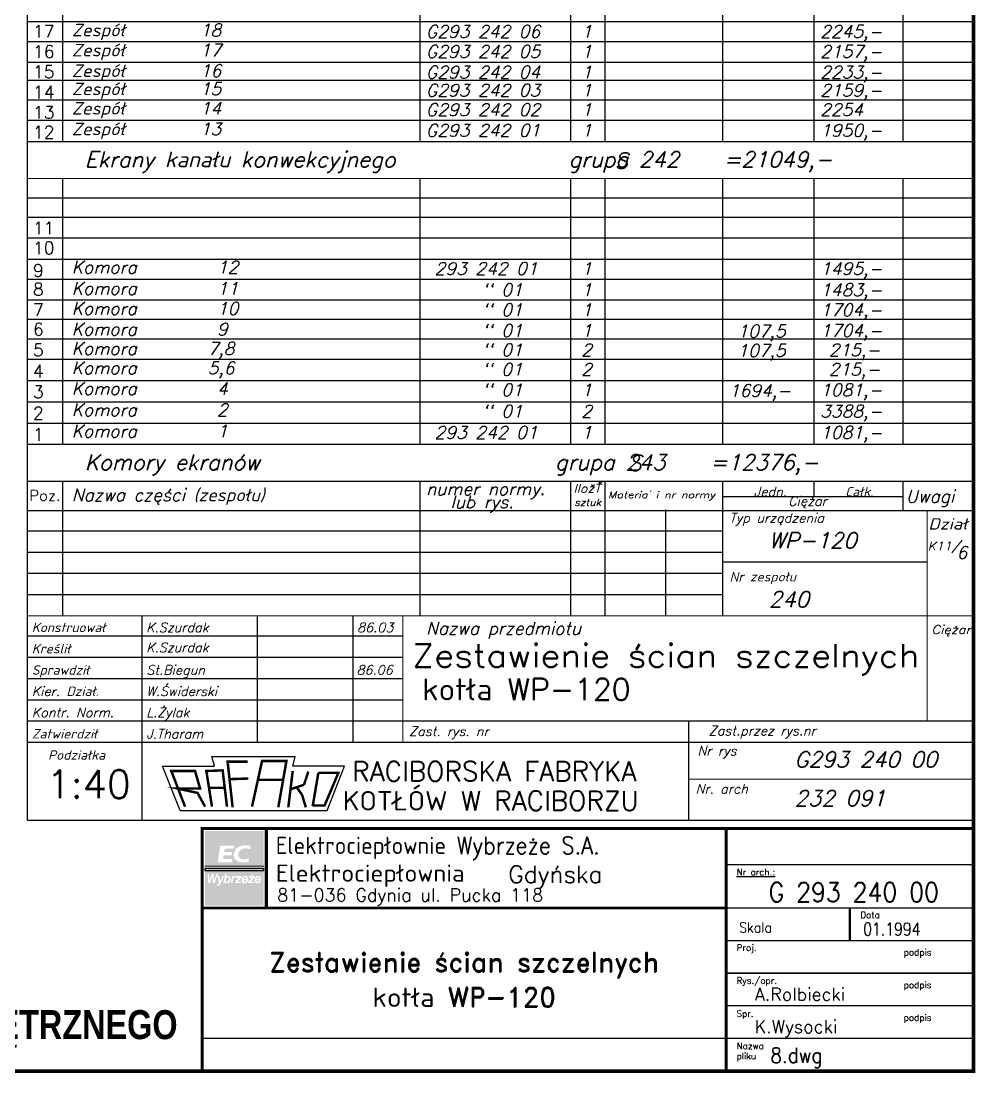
# Model space of a CAD drawing. Extents: x 13210 to 94108, y -7390 to 36310.
# Drawn here: x 78846 to 94108, y -7390 to 9423 of the extents above; entities that cross this region are included whole.
import ezdxf
from ezdxf.enums import TextEntityAlignment as Align

# ---------------------------------------------------------------- set-up
doc = ezdxf.new("R2010")
doc.units = 0
doc.header["$MEASUREMENT"] = 0
doc.linetypes.add('ACAD_ISO02W100', pattern=[15, 12, -3])
doc.linetypes.add('CENTREX2', pattern=[100, 62.5, -12.5, 12.5, -12.5])
doc.layers.get('0').update_dxf_attribs({"linetype": 'CONTINUOUS'})
for name, color, linetype in [('DO UŻYTKU WEWN', 5, 'CONTINUOUS'), ('LOGO', 7, 'CONTINUOUS'), ('RAMKA', 7, 'CONTINUOUS'), ('TABELKA', 7, 'CONTINUOUS'), ('TABELKA_TRESC', 7, 'CONTINUOUS')]:
    doc.layers.add(name, color=color, linetype=linetype)
doc.styles.add('Arial_CE', font='ARIALBD.TTF')
doc.styles.add('PROSTA', font='romans', dxfattribs={"width": 0.9})
doc.styles.add('ROMAND', font='romand')
doc.styles.add('ROMANS', font='romans')

# ---------------------------------------------------------------- blocks, each defined once
blk = doc.blocks.new('DO_UŻYTKU_WEWN')
at = {"layer": 'DO UŻYTKU WEWN', "style": 'Arial_CE', "width": 0.8}
blk.add_text('DO UŻYTKU WEWNĘTRZNEGO', height=5.3731, dxfattribs=at).set_placement((77.43, 40.45))
blk = doc.blocks.new('tab_pdst1b')
at = {"layer": 'LOGO'}
h = blk.add_hatch(color=5, dxfattribs=at)
h.paths.add_polyline_path([(-108.29, 36.63), (-117.26, 36.63), (-117.26, 31.24), (-108.29, 31.24)])
h.paths.add_polyline_path([(-114.95, 34.41), (-112.81, 34.41), (-112.87, 33.95), (-114.24, 33.95), (-114.34, 33.41), (-113.12, 33.41), (-113.2, 32.92), (-114.41, 32.92), (-114.5, 32.35), (-113.08, 32.35), (-113.18, 31.85), (-115.31, 31.85)], flags=16)
edge = h.paths.add_edge_path(flags=16)
edge.add_spline(control_points=[(-110.67, 31.92), (-110.71, 31.91), (-110.87, 31.89), (-111.19, 31.88), (-111.58, 31.86), (-111.95, 31.9), (-112.24, 32), (-112.48, 32.14), (-112.66, 32.31), (-112.81, 32.54), (-112.89, 32.88), (-112.86, 33.26), (-112.73, 33.6), (-112.58, 33.85), (-112.41, 34.04), (-112.2, 34.18), (-111.94, 34.31), (-111.65, 34.39), (-111.37, 34.44), (-111.12, 34.45), (-110.87, 34.44), (-110.61, 34.42), (-110.44, 34.39), (-110.35, 34.37)], knot_values=[0, 0, 0, 0, 5.545117, 20.150081, 39.09584, 53.028048, 66.507904, 76.187208, 86.912886, 96.947777, 109.850248, 128.63836, 143.373689, 154.673763, 164.585796, 174.096456, 185.785444, 200.408128, 210.777718, 221.391979, 230.864857, 242.080635, 252.890603, 252.890603, 252.890603, 252.890603], degree=3, periodic=0)
edge.add_line((-110.35, 34.37), (-110.35, 33.86))
edge.add_spline(control_points=[(-110.35, 33.86), (-110.42, 33.87), (-110.57, 33.9), (-110.81, 33.96), (-111.06, 33.97), (-111.31, 33.95), (-111.52, 33.9), (-111.71, 33.78), (-111.88, 33.67), (-112.01, 33.51), (-112.09, 33.34), (-112.14, 33.15), (-112.18, 32.95), (-112.12, 32.75), (-112.02, 32.59), (-111.87, 32.45), (-111.67, 32.37), (-111.45, 32.32), (-111.21, 32.33), (-110.91, 32.37), (-110.67, 32.41), (-110.53, 32.44)], knot_values=[0, 0, 0, 0, 8.321333, 18.984213, 30.931162, 39.111334, 49.311486, 57.534285, 67.003222, 73.986253, 82.622997, 89.878916, 98.450161, 107.036266, 114.863509, 122.099211, 131.599549, 140.886681, 149.410568, 160.852747, 178.946696, 178.946696, 178.946696, 178.946696], degree=3, periodic=0)
edge.add_line((-110.53, 32.44), (-110.67, 31.92))
blk.add_hatch(color=1, dxfattribs=at).paths.add_polyline_path([(-108.29, 30.6), (-108.29, 30.89), (-117.26, 30.89), (-117.26, 30.6)])
h = blk.add_hatch(color=5, dxfattribs=at)
h.paths.add_polyline_path([(-108.29, 30.6), (-117.26, 30.6), (-117.26, 25.24), (-108.29, 25.24)])
h.paths.add_polyline_path([(-111.65, 29.75), (-111.69, 29.54), (-112.28, 28.9), (-111.76, 28.9), (-111.8, 28.68), (-112.69, 28.68), (-112.64, 28.89), (-112.04, 29.53), (-112.54, 29.53), (-112.49, 29.75)], flags=16)
edge = h.paths.add_edge_path(flags=16)
edge.add_spline(control_points=[(-110.71, 29.03), (-110.72, 28.99), (-110.73, 28.92), (-110.8, 28.83), (-110.86, 28.76), (-110.94, 28.7), (-111.04, 28.67), (-111.14, 28.64), (-111.25, 28.65), (-111.37, 28.65), (-111.49, 28.69), (-111.58, 28.77), (-111.62, 28.88), (-111.67, 28.98), (-111.69, 29.1), (-111.69, 29.23), (-111.66, 29.35), (-111.62, 29.47), (-111.55, 29.57), (-111.47, 29.66), (-111.36, 29.74), (-111.23, 29.77), (-111.1, 29.78), (-111, 29.77), (-110.9, 29.73), (-110.8, 29.68), (-110.73, 29.59), (-110.68, 29.49), (-110.67, 29.37), (-110.67, 29.27), (-110.67, 29.18), (-110.68, 29.13), (-110.68, 29.11)], knot_values=[0, 0, 0, 0, 5.330932, 8.971056, 13.059181, 17.216661, 21.006275, 25.22356, 30.014155, 34.64093, 40.560546, 45.515219, 49.125755, 54.74064, 59.129202, 64.005573, 69.86606, 74.838632, 79.660708, 84.426811, 89.397025, 96.160564, 100.53013, 105.262004, 109.134814, 113.835904, 118.174181, 122.775678, 128.168823, 132.247241, 135.892083, 138.428178, 138.428178, 138.428178, 138.428178], degree=3, periodic=0)
edge.add_line((-110.68, 29.11), (-111.41, 29.11))
edge.add_spline(control_points=[(-111.41, 29.11), (-111.41, 29.1), (-111.41, 29.05), (-111.4, 28.97), (-111.34, 28.9), (-111.25, 28.87), (-111.17, 28.87), (-111.08, 28.89), (-111.02, 28.95), (-111, 29.01), (-110.99, 29.03)], knot_values=[0, 0, 0, 0, 2.171552, 5.597434, 9.572333, 12.998792, 16.725866, 20.260926, 23.649766, 27.244757, 27.244757, 27.244757, 27.244757], degree=3, periodic=0)
edge.add_line((-110.99, 29.03), (-110.71, 29.03))
edge = h.paths.add_edge_path(flags=0)
edge.add_spline(control_points=[(-111.37, 29.32), (-111.36, 29.35), (-111.34, 29.41), (-111.3, 29.49), (-111.24, 29.53), (-111.17, 29.55), (-111.11, 29.55), (-111.05, 29.54), (-111, 29.52), (-110.95, 29.46), (-110.94, 29.39), (-110.94, 29.34), (-110.94, 29.32)], knot_values=[0, 0, 0, 0, 3.944676, 7.5848, 10.389659, 12.91437, 15.581713, 17.84345, 20.185338, 23.149243, 26.400899, 28.731676, 28.731676, 28.731676, 28.731676], degree=3, periodic=0)
edge.add_line((-110.94, 29.32), (-111.37, 29.32))
edge = h.paths.add_edge_path(flags=16)
edge.add_line((-112.56, 29.76), (-112.61, 29.5))
edge.add_spline(control_points=[(-112.61, 29.5), (-112.62, 29.5), (-112.64, 29.5), (-112.68, 29.5), (-112.74, 29.5), (-112.81, 29.48), (-112.86, 29.44), (-112.9, 29.38), (-112.94, 29.33), (-112.95, 29.29), (-112.96, 29.27)], knot_values=[0, 0, 0, 0, 0.886286, 2.319551, 5.18608, 8.198293, 10.978112, 13.659275, 16.315534, 18.880324, 18.880324, 18.880324, 18.880324], degree=3, periodic=0)
edge.add_line((-112.96, 29.27), (-113.08, 28.68))
edge.add_line((-113.08, 28.68), (-113.32, 28.68))
edge.add_line((-113.32, 28.68), (-113.11, 29.74))
edge.add_line((-113.11, 29.74), (-112.88, 29.74))
edge.add_line((-112.88, 29.74), (-112.91, 29.6))
edge.add_spline(control_points=[(-112.91, 29.6), (-112.9, 29.62), (-112.88, 29.66), (-112.82, 29.71), (-112.76, 29.74), (-112.69, 29.77), (-112.62, 29.76), (-112.58, 29.76), (-112.56, 29.76)], knot_values=[0, 0, 0, 0, 2.953488, 5.758229, 8.724333, 11.529694, 15.047837, 17.035835, 17.035835, 17.035835, 17.035835], degree=3, periodic=0)
h.paths.add_polyline_path([(-110.53, 29.75), (-109.69, 29.75), (-109.73, 29.54), (-110.32, 28.9), (-109.8, 28.9), (-109.84, 28.68), (-110.72, 28.68), (-110.68, 28.89), (-110.08, 29.53), (-110.58, 29.53)], flags=16)
h.paths.add_polyline_path([(-110.17, 30.09), (-109.96, 30.09), (-110, 29.86), (-110.22, 29.86)], flags=16)
edge = h.paths.add_edge_path(flags=16)
edge.add_spline(control_points=[(-114.02, 29.64), (-114, 29.66), (-113.97, 29.69), (-113.91, 29.74), (-113.84, 29.76), (-113.77, 29.76), (-113.71, 29.77), (-113.65, 29.76), (-113.59, 29.74), (-113.53, 29.72), (-113.48, 29.68), (-113.45, 29.64), (-113.41, 29.59), (-113.38, 29.53), (-113.36, 29.45), (-113.35, 29.37), (-113.35, 29.28), (-113.35, 29.21), (-113.36, 29.15), (-113.38, 29.09), (-113.4, 29.03), (-113.43, 28.96), (-113.47, 28.9), (-113.5, 28.83), (-113.56, 28.77), (-113.62, 28.72), (-113.7, 28.68), (-113.78, 28.65), (-113.87, 28.65), (-113.95, 28.65), (-114.03, 28.68), (-114.1, 28.71), (-114.14, 28.76), (-114.18, 28.8), (-114.19, 28.83), (-114.19, 28.84)], knot_values=[0, 0, 0, 0, 3.159495, 6.022322, 8.885579, 11.904214, 14.390819, 16.894318, 19.501314, 21.905604, 24.393716, 26.938426, 28.93735, 32.012849, 35.436158, 38.947397, 41.930188, 45.600534, 47.852672, 50.035128, 53.072429, 56.034915, 58.913525, 62.378085, 65.633397, 68.496224, 71.983829, 76.078304, 78.914782, 83.069951, 86.238154, 89.136223, 92.10929, 94.384464, 95.792693, 95.792693, 95.792693, 95.792693], degree=3, periodic=0)
edge.add_line((-114.19, 28.84), (-114.22, 28.69))
edge.add_line((-114.22, 28.69), (-114.45, 28.69))
edge.add_line((-114.45, 28.69), (-114.17, 30.11))
edge.add_line((-114.17, 30.11), (-113.93, 30.11))
edge.add_line((-113.93, 30.11), (-114.02, 29.64))
edge = h.paths.add_edge_path(flags=0)
edge.add_spline(control_points=[(-113.94, 29.53), (-113.92, 29.54), (-113.88, 29.56), (-113.8, 29.57), (-113.72, 29.55), (-113.66, 29.51), (-113.62, 29.45), (-113.6, 29.38), (-113.6, 29.29), (-113.61, 29.2), (-113.63, 29.12), (-113.67, 29.04), (-113.7, 28.98), (-113.76, 28.93), (-113.81, 28.89), (-113.87, 28.88), (-113.94, 28.87), (-114.01, 28.89), (-114.09, 28.95), (-114.11, 29.05), (-114.12, 29.13), (-114.11, 29.22), (-114.09, 29.31), (-114.05, 29.39), (-114, 29.47), (-113.96, 29.51), (-113.94, 29.53)], knot_values=[0, 0, 0, 0, 2.843962, 5.963514, 9.237021, 12.607259, 14.683982, 17.356499, 21.75261, 25.858572, 29.024179, 32.184085, 35.59658, 38.395183, 41.050896, 43.894398, 45.928109, 49.184917, 53.321418, 57.041416, 60.841035, 63.90557, 67.692867, 71.737804, 75.475531, 78.808174, 78.808174, 78.808174, 78.808174], degree=3, periodic=0)
edge = h.paths.add_edge_path(flags=16)
edge.add_spline(control_points=[(-108.74, 29.03), (-108.75, 28.99), (-108.76, 28.92), (-108.83, 28.83), (-108.89, 28.76), (-108.97, 28.7), (-109.06, 28.67), (-109.16, 28.64), (-109.28, 28.65), (-109.4, 28.65), (-109.52, 28.69), (-109.61, 28.77), (-109.65, 28.88), (-109.7, 28.98), (-109.72, 29.1), (-109.72, 29.23), (-109.69, 29.35), (-109.65, 29.47), (-109.58, 29.57), (-109.5, 29.66), (-109.39, 29.74), (-109.26, 29.77), (-109.13, 29.78), (-109.03, 29.77), (-108.92, 29.73), (-108.83, 29.68), (-108.76, 29.59), (-108.71, 29.49), (-108.69, 29.37), (-108.7, 29.27), (-108.7, 29.18), (-108.71, 29.13), (-108.71, 29.11)], knot_values=[0, 0, 0, 0, 5.330932, 8.971056, 13.059181, 17.216661, 21.006275, 25.22356, 30.014155, 34.64093, 40.560546, 45.515219, 49.125755, 54.74064, 59.129202, 64.005573, 69.86606, 74.838632, 79.660708, 84.426811, 89.397025, 96.160564, 100.53013, 105.262004, 109.134814, 113.835904, 118.174181, 122.775678, 128.168823, 132.247241, 135.892083, 138.428178, 138.428178, 138.428178, 138.428178], degree=3, periodic=0)
edge.add_line((-108.71, 29.11), (-109.44, 29.11))
edge.add_spline(control_points=[(-109.44, 29.11), (-109.44, 29.1), (-109.44, 29.05), (-109.43, 28.97), (-109.37, 28.9), (-109.28, 28.87), (-109.2, 28.87), (-109.11, 28.89), (-109.05, 28.95), (-109.03, 29.01), (-109.02, 29.03)], knot_values=[0, 0, 0, 0, 2.171552, 5.597434, 9.572333, 12.998792, 16.725866, 20.260926, 23.649766, 27.244757, 27.244757, 27.244757, 27.244757], degree=3, periodic=0)
edge.add_line((-109.02, 29.03), (-108.74, 29.03))
edge = h.paths.add_edge_path(flags=0)
edge.add_spline(control_points=[(-109.4, 29.32), (-109.39, 29.35), (-109.37, 29.41), (-109.33, 29.49), (-109.27, 29.53), (-109.2, 29.55), (-109.14, 29.55), (-109.08, 29.54), (-109.03, 29.52), (-108.98, 29.46), (-108.97, 29.39), (-108.97, 29.34), (-108.97, 29.32)], knot_values=[0, 0, 0, 0, 3.944676, 7.5848, 10.389659, 12.91437, 15.581713, 17.84345, 20.185338, 23.149243, 26.400899, 28.731676, 28.731676, 28.731676, 28.731676], degree=3, periodic=0)
edge.add_line((-108.97, 29.32), (-109.4, 29.32))
edge = h.paths.add_edge_path(flags=16)
edge.add_line((-114.34, 29.74), (-115, 28.45))
edge.add_spline(control_points=[(-115, 28.45), (-115.01, 28.44), (-115.03, 28.41), (-115.06, 28.36), (-115.1, 28.32), (-115.15, 28.29), (-115.21, 28.27), (-115.28, 28.26), (-115.35, 28.27), (-115.4, 28.28), (-115.42, 28.28)], knot_values=[0, 0, 0, 0, 2.417823, 4.2757, 6.544707, 9.314726, 11.848441, 14.45222, 17.769329, 20.448222, 20.448222, 20.448222, 20.448222], degree=3, periodic=0)
edge.add_line((-115.42, 28.28), (-115.38, 28.49))
edge.add_spline(control_points=[(-115.38, 28.49), (-115.37, 28.48), (-115.34, 28.48), (-115.29, 28.48), (-115.25, 28.49), (-115.21, 28.53), (-115.18, 28.58), (-115.16, 28.61), (-115.15, 28.63)], knot_values=[0, 0, 0, 0, 1.772709, 3.536585, 5.600632, 7.472108, 9.838446, 12.543302, 12.543302, 12.543302, 12.543302], degree=3, periodic=0)
edge.add_line((-115.15, 28.63), (-115.32, 29.74))
edge.add_line((-115.32, 29.74), (-115.07, 29.74))
edge.add_line((-115.07, 29.74), (-114.97, 28.93))
edge.add_line((-114.97, 28.93), (-114.6, 29.74))
edge.add_line((-114.6, 29.74), (-114.34, 29.74))
h.paths.add_polyline_path([(-115.23, 30.11), (-115.81, 28.68), (-116.05, 28.68), (-116.12, 29.72), (-116.53, 28.69), (-116.76, 28.69), (-116.86, 30.11), (-116.63, 30.11), (-116.57, 29.14), (-116.19, 30.11), (-115.93, 30.11), (-115.86, 29.14), (-115.48, 30.11)], flags=16)
at = {"layer": 'LOGO', "color": 5, "lineweight": 5}
blk.add_line((-117.26, 31.24), (-108.29, 31.24), dxfattribs=at)
at = {"layer": 'LOGO', "color": 1}
for p, q in [((-108.29, 30.89), (-117.26, 30.89)), ((-117.26, 30.89), (-117.26, 30.6)), ((-117.26, 30.6), (-108.29, 30.6)), ((-108.29, 30.6), (-108.29, 30.89))]:
    blk.add_line(p, q, dxfattribs=at)
at = {"layer": 'TABELKA'}
blk.add_line((-37.75, 4.98), (-117.69, 4.98), dxfattribs=at)
at = {"layer": 'TABELKA', "const_width": 0.458}
blk.add_lwpolyline([(-117.69, 0), (-117.69, 37), (0, 37), (0, 0)], close=True, dxfattribs=at)
at = {"layer": 'TABELKA'}
for points, const_width in [([(-107.89, 37), (-107.89, 24.9)], 0.5), ([(-37.75, 37), (-37.75, 0)], 0.417), ([(0, 31.51), (-37.75, 31.51)], 0.208), ([(-37.75, 24.9), (-117.48, 24.9)], 0.417), ([(0, 24.9), (-37.75, 24.9)], 0.208), ([(-18.88, 19.92), (-18.88, 24.9)], 0.327), ([(0, 19.92), (-37.75, 19.92)], 0.208), ([(0, 14.94), (-37.75, 14.94)], 0.208), ([(-37.75, 9.96), (0, 9.96)], 0.208), ([(-37.75, 4.98), (0, 4.98)], 0.208)]:
    blk.add_lwpolyline(points, dxfattribs=dict(at, const_width=const_width))
at = {"layer": 'TABELKA_TRESC'}
for s, height, style, p in [('%%UNr arch.:%%U', 0.9807, 'ROMAND', (-36.16, 29.87)), ('podpis', 0.981, 'ROMANS', (-10.67, 17.63)), ('Rys./opr.', 0.981, 'ROMANS', (-36.16, 13.33)), ('podpis', 0.981, 'ROMANS', (-10.67, 12.65)), ('podpis', 0.981, 'ROMANS', (-10.67, 7.67))]:
    blk.add_text(s, height=height, dxfattribs=dict(at, style=style)).set_placement(p)
at = {"layer": 'TABELKA_TRESC', "lineweight": 0, "style": 'ROMANS'}
for s, p in [('Data', (-17.28, 23.34)), ('Proj.', (-36.16, 18.33)), ('Spr.', (-36.16, 8.29)), ('Nazwa ', (-36.16, 3.33)), ('pliku', (-36.16, 1.8))]:
    blk.add_text(s, height=0.981, dxfattribs=at).set_placement(p)
at = {"layer": 'TABELKA_TRESC', "style": 'PROSTA', "width": 0.9}
blk.add_attdef('0-022', (-106.46, 33.12), '', height=2.62, dxfattribs=at)
at = {"layer": 'TABELKA_TRESC', "lineweight": 0, "style": 'PROSTA', "flags": 4}
for tag, p in [('0-012', (-36.67, 34.46)), ('0-013', (-36.64, 32.04)), ('0-008', (-33.37, 15.75)), ('0-010', (-33.37, 10.75)), ('0-011', (-33.39, 5.81))]:
    blk.add_attdef(tag, p, '', height=1.96, dxfattribs=at)
at = {"layer": 'TABELKA_TRESC', "style": 'PROSTA'}
for tag, p, height in [('0-023', (-106.46, 28.89), 2.62), ('0-025', (-106.24, 25.89), 1.96)]:
    blk.add_attdef(tag, p, '', height=height, dxfattribs=at)
at = {"layer": 'TABELKA_TRESC'}
for tag, p, height, style, flags in [('0-014', (-70.98, 28.72), 2.62, 'PROSTA', 4), ('0-024', (-48.14, 21.95), 1.96, 'ROMAND', 1), ('0-021', (-48.14, 19.33), 1.96, 'ROMAND', 1), ('0-020', (-48.45, 16.82), 1.96, 'ROMAND', 1), ('0-018', (-48.45, 14.3), 1.96, 'ROMAND', 1), ('0-019', (-48.58, 11.66), 1.96, 'ROMAND', 1), ('0-017', (-48.58, 9.02), 1.96, 'ROMAND', 1)]:
    blk.add_attdef(tag, p, '', height=height, dxfattribs=dict(at, style=style, flags=flags))
at = {"layer": 'TABELKA_TRESC', "lineweight": 0, "style": 'PROSTA'}
for tag, p, height, width in [('0-015', (-31.26, 25.82), 2.94, 0.9), ('0-016', (-35.76, 21.13), 1.56, 0.9), ('0-006', (-16.84, 20.68), 1.96, 0.8)]:
    blk.add_attdef(tag, p, '', height=height, dxfattribs=dict(at, width=width))
at = {"layer": 'TABELKA_TRESC', "flags": 4}
for tag, height, style, p in [('0-001', 2.94, 'ROMAND', (-77.72, 21.18)), ('0-002', 2.94, 'ROMAND', (-77.72, 16.13)), ('0-003', 2.94, 'ROMAND', (-77.72, 11.26)), ('0-005', 2.62, 'PROSTA', (-77.72, 2.55))]:
    blk.add_attdef(tag, text='', height=height, dxfattribs=dict(at, style=style)).set_placement(p, align=Align.MIDDLE)
at = {"layer": 'TABELKA_TRESC', "style": 'ROMAND', "flags": 4}
blk.add_attdef('0-004', text='', height=1.96, dxfattribs=at).set_placement((-77.72, 5.84), align=Align.CENTER)
at = {"layer": 'TABELKA_TRESC', "lineweight": 0, "style": 'PROSTA', "width": 0.9, "flags": 4}
blk.add_attdef('0-007', text='', height=2.29, dxfattribs=at).set_placement((-31, 2.41), align=Align.MIDDLE_LEFT)

msp = doc.modelspace()

# ---------------------------------------------------------------- linework, layer by layer
at = {"layer": 'RAMKA', "linetype": 'Continuous', "const_width": 60}
msp.add_lwpolyline([(13240, 36280), (94070, 36280), (94070, -7360), (13240, -7360)], close=True, dxfattribs=at)
at = {"layer": 'TABELKA', "linetype": 'Continuous'}
for p, q in [((79508, 12646), (79508, 7496)), ((85218, 12646), (85218, 7496)), ((87628, 12646), (87628, 7496)), ((88178, 12646), (88178, 7496)), ((90058, 12646), (90058, 7496)), ((91518, 12646), (91518, 7496)), ((92938, 12646), (92938, 7496)), ((78948, 9416), (94088, 9416)), ((78948, 9096), (94088, 9096)), ((78948, 8766), (94088, 8766)), ((78948, 8476), (94088, 8476)), ((78948, 8166), (94088, 8166)), ((78948, 7836), (94088, 7836)), ((79508, 6906), (79508, 2656)), ((85218, 6906), (85218, 2656)), ((87628, 6906), (87628, 2656)), ((88178, 6906), (88178, 2656)), ((90058, 6906), (90058, 2656)), ((91518, 6906), (91518, 2656)), ((92938, 6906), (92938, 2656)), ((78948, 6596), (94088, 6596)), ((78948, 6286), (94088, 6286)), ((78948, 5956), (94088, 5956)), ((78948, 5616), (94088, 5616)), ((78948, 5296), (94088, 5296)), ((78948, 4966), (94088, 4966)), ((78948, 4656), (94088, 4656)), ((78948, 4346), (94088, 4346)), ((78948, 4016), (94088, 4016)), ((78948, 3676), (94088, 3676)), ((78948, 3336), (94088, 3336)), ((78948, 2996), (94088, 2996)), ((79508, 2066), (79508, -84)), ((85218, 2066), (85218, -84)), ((87628, 2066), (87628, -84)), ((88178, 2066), (88178, -84)), ((91518, 2066), (91518, 1826)), ((92938, 2066), (92938, 1596)), ((90058, 1826), (92938, 1826)), ((89148, 1616), (89148, -84)), ((91518, 1616), (91518, 1596)), ((78948, 1276), (90058, 1276)), ((78948, 936), (90058, 936)), ((78948, 596), (90058, 596)), ((78948, 256), (90058, 256)), ((80778, -84), (80778, -2104)), ((82618, -84), (82618, -2104)), ((84148, -84), (84148, -2104)), ((78948, -404), (84948, -404)), ((78948, -744), (84948, -744)), ((78948, -1084), (84948, -1084)), ((78948, -1424), (84948, -1424)), ((78948, -1764), (84948, -1764)), ((81938, -2484), (81898, -2334)), ((81898, -2334), (83228, -2334)), ((83188, -2484), (83228, -2334)), ((81388, -3194), (81108, -2484)), ((81108, -2484), (81938, -2484)), ((84018, -2484), (83188, -2484)), ((83738, -3194), (84018, -2484)), ((81388, -3194), (83738, -3194))]:
    msp.add_line(p, q, dxfattribs=at)
for points, const_width in [([(78948, 22556), (94088, 22556), (94088, -3354)], 20), ([(78948, -3354), (78948, 22556)], 20), ([(78948, 7496), (94088, 7496)], 20), ([(78948, 6906), (94088, 6906)], 20), ([(94088, 2656), (78948, 2656)], 20), ([(78948, 2066), (94088, 2066)], 20), ([(90058, 2066), (90058, -84)], 20), ([(78948, 1596), (94088, 1596)], 20), ([(93328, -1764), (93328, 1596)], 20), ([(90058, 776), (93328, 776)], 20), ([(94088, -84), (78948, -84)], 20), ([(84948, -84), (84948, -2104)], 20), ([(84948, -1764), (94088, -1764)], 20), ([(89518, -1764), (89518, -3354)], 20), ([(78948, -2104), (94088, -2104)], 20), ([(80778, -2104), (80778, -3354)], 20), ([(82228, -3144), (82148, -2414), (82468, -2414)], 40), ([(82538, -3134), (82698, -2404), (83088, -2404), (82958, -3144)], 40), ([(81468, -3134), (81248, -2564), (81628, -2564), (81708, -2844), (81356.32039, -2844.64827), (81668, -2914), (81788, -3134)], 40), ([(81898, -3134), (81808, -2564), (82068, -2554), (82138, -3134)], 40), ([(82188, -2694), (82478, -2684)], 40), ([(82638, -2704), (83038, -2704)], 40), ([(83188, -2564), (83118, -3144)], 40), ([(83368, -2784), (83438, -2574)], 40), ([(83508, -3124), (83598, -2594)], 40), ([(83598, -2594), (83918, -2594), (83698, -3114), (83508, -3114)], 40), ([(89508, -2694), (94098, -2694)], 20), ([(81848, -2834), (82098, -2834)], 40), ([(83158, -2854), (83368, -2784)], 40), ([(83258, -2834), (83338, -2944)], 40), ([(83338, -2944), (83398, -3144)], 40), ([(78948, -3354), (94088, -3354)], 20)]:
    msp.add_lwpolyline(points, dxfattribs=dict(at, const_width=const_width))

# ---------------------------------------------------------------- block references
at = {"linetype": 'ACAD_ISO02W100', "xscale": 104.7567567572331, "yscale": 104.7567567567567, "zscale": 104.756756756852}
msp.add_blockref('tab_pdst1b', (94070, -7360), dxfattribs=at).add_auto_attribs({'0-002': 'Zestawienie ścian szczelnych', '0-003': 'kotła WP-120', '0-006': '01.1994', '0-007': '8.dwg', '0-010': 'A.Rolbiecki', '0-011': 'K.Wysocki', '0-014': 'Gdyńska', '0-015': 'G 293 240 00', '0-016': 'Skala  ', '0-022': 'Elektrociepłownie Wybrzeże S.A.', '0-023': 'Elektrociepłownia', '0-025': '81-036 Gdynia ul. Pucka 118'})
at = {"xscale": 86.2968888315596, "yscale": 86.2968888315596, "zscale": 86.2968888315596}
msp.add_blockref('DO_UŻYTKU_WEWN', (66923.44039, -10340.13929), dxfattribs=at)

# ---------------------------------------------------------------- texts
at = {"layer": 'TABELKA', "linetype": 'Continuous', "style": 'ROMANS'}
for s, height, p in [('17', 200, (79038, 9158.38095)), ('16', 200, (79038, 8834.57143)), ('15', 200, (79038, 8510.7619)), ('14', 200, (79038, 8186.95238)), ('13', 200, (79038, 7863.14286)), ('12', 200, (79038, 7546)), ('11', 200, (79038, 6016)), ('10', 200, (79038, 5696)), ('9', 200, (79038, 5336)), ('8', 200, (79038, 5036)), ('7', 200, (79038, 4706)), ('6', 200, (79038, 4396)), ('5', 200, (79038, 4066)), ('4', 200, (79038, 3726)), ('3', 200, (79038, 3396)), ('2', 200, (79038, 3056)), ('1', 200, (79038, 2716)), ('RACIBORSKA FABRYKA', 310, (84138, -2724)), ('KOTŁÓW W RACIBORZU', 310, (83988, -3194))]:
    msp.add_text(s, height=height, dxfattribs=at).set_placement(p)
at = {"layer": 'TABELKA', "linetype": 'Continuous', "style": 'ROMANS', "oblique": 15}
for s, height, p in [('Zespół        18', 200, (79658, 9178.38095)), ('G293 242 06', 200, (85318, 9156)), ('1', 200, (87798, 9156)), ('2245,-', 200, (91618, 9156)), ('Zespół        17', 200, (79658, 8858.38095)), ('G293 242 05', 200, (85318, 8836)), ('1', 200, (87798, 8836)), ('2157,-', 200, (91618, 8836)), ('Zespół        16', 200, (79658, 8528.38095)), ('G293 242 04', 200, (85318, 8506)), ('1', 200, (87798, 8506)), ('2233,-', 200, (91618, 8506)), ('Zespół        15', 200, (79658, 8238.38095)), ('G293 242 03', 200, (85318, 8216)), ('1', 200, (87798, 8216)), ('2159,-', 200, (91618, 8216)), ('Zespół        14', 200, (79658, 7928.38095)), ('G293 242 02', 200, (85318, 7906)), ('1', 200, (87798, 7906)), ('2254', 200, (91618, 7906)), ('Zespół        13', 200, (79658, 7598.38095)), ('G293 242 01', 200, (85318, 7576)), ('1', 200, (87798, 7576)), ('1950,-', 200, (91618, 7576)), ('Komora        12', 200, (79658, 5388.38095)), (' 293 242 01', 200, (85318, 5366)), ('1', 200, (87798, 5366)), ('1495,-', 200, (91618, 5366)), ('Komora        11', 200, (79658, 5048.38095)), ('      `` 01', 200, (85318, 5026)), ('1', 200, (87798, 5026)), ('1483,-', 200, (91618, 5026)), ('Komora        10', 200, (79658, 4728.38095)), ('      `` 01', 200, (85318, 4706)), ('1', 200, (87798, 4706)), ('1704,-', 200, (91618, 4706)), ('Komora        9', 200, (79658, 4398.38095)), ('      `` 01', 200, (85318, 4376)), ('1', 200, (87798, 4376)), (' 107,5', 200, (90158, 4366)), ('1704,-', 200, (91618, 4376)), ('Komora       7,8', 200, (79658, 4088.38095)), ('      `` 01', 200, (85318, 4066)), ('2', 200, (87798, 4066)), (' 107,5', 200, (90158, 4056)), (' 215,-', 200, (91618, 4066)), ('Komora       5,6', 200, (79658, 3778.38095)), ('      `` 01', 200, (85318, 3756)), ('2', 200, (87798, 3756)), (' 215,-', 200, (91618, 3756)), ('Komora        4', 200, (79658, 3448.38095)), ('      `` 01', 200, (85318, 3426)), ('1', 200, (87798, 3426)), ('1694,-', 200, (90158, 3416)), ('1081,-', 200, (91618, 3426)), ('Komora        2', 200, (79658, 3108.38095)), ('      `` 01', 200, (85318, 3086)), ('2', 200, (87798, 3086)), ('3388,-', 200, (91618, 3086)), ('Komora        1', 200, (79658, 2768.38095)), (' 293 242 01', 200, (85318, 2746)), ('1', 200, (87798, 2746)), ('1081,-', 200, (91618, 2746)), ('Nazwa części (zespołu)', 200, (79658, 1748.38095)), ('numer normy.', 200, (85318, 1846)), ('Jedn.', 150, (90558, 1826)), ('Całk.', 150, (92018, 1826)), ('Uwagi', 200, (92988, 1726)), ('lub rys.', 200, (85708, 1636)), ('Ciężar', 150, (91108, 1676)), ('Typ urządzenia', 150, (90168, 1406)), ('6', 200, (93798, 826)), ('Nr zespołu', 150, (90168, 466)), ('Konstruował', 150, (79018, -344)), ('K.Szurdak', 150, (80848, -344)), ('86.03', 150, (84218, -344)), ('Nazwa przedmiotu', 200, (85318, -384)), ('Kreślił', 150, (79018, -684)), ('K.Szurdak', 150, (80848, -664)), ('Sprawdził', 150, (79018, -1024)), ('St.Biegun', 150, (80848, -1024)), ('86.06', 150, (84208, -1024)), ('W.Świderski', 150, (80848, -1364)), ('Kier. Dział.', 150, (79018, -1364)), ('Kontr. Norm.', 150, (79018, -1704)), ('L.Żylak', 150, (80848, -1704)), ('Zast.przez rys.nr', 150, (89838, -1994)), ('Zatwierdził', 150, (79018, -2044)), ('J.Tharam', 150, (80848, -2044)), ('Zast. rys. nr', 150, (85048, -2004)), ('Nr rys', 150, (89658, -2314)), ('Podziałka', 150, (79278, -2384)), ('Nr. arch', 150, (89628, -2924))]:
    msp.add_text(s, height=height, dxfattribs=at).set_placement(p)
at = {"layer": 'TABELKA', "linetype": 'CENTREX2', "style": 'ROMANS', "oblique": 15}
for s, p in [('Ekrany kanału konwekcyjnego             grupa 242   =21049,-', (79868, 7086)), ('                                                S', (79388, 7066)), ('Komory ekranów                        grupa 243   =12376,-', (79868, 2246)), ('                                                S', (79608, 2236)), ('WP-120', (90798, 996)), ('240', (90798, 56)), ('G293 240 00', (91208, -2504)), ('232 091', (91208, -3124))]:
    msp.add_text(s, height=250, dxfattribs=at).set_placement(p)
at = {"layer": 'TABELKA', "linetype": 'Continuous', "style": 'ROMANS', "oblique": 15}
for s, height, p, p2 in [('IložŤ', 134.776119, (87678, 1886), (88108, 1886)), ('Materia’ i nr normy', 109.1489362, (88228, 1796), (89938, 1796)), ('sztuk', 112.875, (87688, 1676), (88118, 1676)), ('Dział', 181.232877, (93348, 1296), (93978, 1296)), ('K11/', 134.814815, (93338, 966), (93858, 966)), ('Ciężar', 139.263158, (93398, -374), (94028, -374))]:
    msp.add_text(s, height=height, dxfattribs=at).set_placement(p, p2, align=Align.ALIGNED)
at = {"layer": 'TABELKA', "linetype": 'Continuous', "style": 'ROMANS'}
msp.add_text('Poz.', height=166.666667, dxfattribs=at).set_placement((78978, 1756), (79478, 1756), align=Align.ALIGNED)
at = {"layer": 'TABELKA', "linetype": 'CENTREX2', "style": 'ROMANS'}
msp.add_text('Zestawienie ścian szczelnych', height=366.2580645, dxfattribs=at).set_placement((85098, -904), (93208, -904), align=Align.ALIGNED)
msp.add_text('kotła WP-120', height=350, dxfattribs=at).set_placement((85258, -1434))
at = {"layer": 'TABELKA', "linetype": 'Continuous', "style": 'ROMANS'}
msp.add_text('1:40', height=450, dxfattribs=at).set_placement((79928, -2774), align=Align.MIDDLE)

doc.saveas('drawing.dxf')
